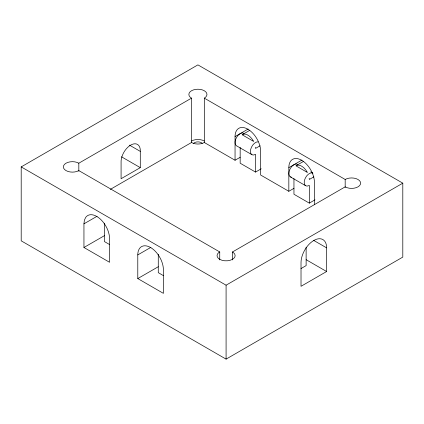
<?xml version="1.0" encoding="UTF-8"?>
<svg xmlns="http://www.w3.org/2000/svg" width="424" height="424" viewBox="0 0 424 424"><rect width="100%" height="100%" fill="white"/><g stroke="black" fill="none" stroke-linecap="round" stroke-linejoin="round"><path stroke-width="0.64" d="M326.623 271.514L326.634 247.865A18.11 10.462 -60 0 0 313.818 240.466A18.11 10.462 -60 0 0 301.019 262.647L301.024 286.306L326.623 271.514L306.128 259.689M83.947 223.83L84.381 220.252L85.664 217.427A18.11 10.457 60 0 1 100.064 218.853A18.11 10.457 60 0 1 109.556 238.617L109.556 262.276L83.947 247.489L83.947 223.83L97.038 216.272M242.422 134.572L242.184 134.795L253.526 141.34L253.287 140.847A10.865 6.275 60 0 0 242.422 134.572L249.821 130.3M296.206 165.625L295.968 165.848L307.31 172.393L307.071 171.895A10.865 6.275 60 0 0 296.206 165.625L303.605 161.353M21.2 166.902L197.913 64.877L402.8 183.168L402.8 257.098L226.087 359.123L21.2 240.832L21.2 166.902L226.087 285.193L402.8 183.168M219.738 259.901L219.738 251.951L78.822 170.596A9.052 5.226 0 0 1 66.017 170.596A9.052 5.226 0 0 1 66.017 163.203A9.052 5.226 0 0 1 78.822 163.203L191.51 98.145A9.052 5.226 0 0 1 191.51 90.752A9.052 5.226 0 0 1 204.315 90.752A9.052 5.226 0 0 1 204.315 98.145L204.315 142.506L235.05 160.251L240.169 157.293M140.291 167.639L121.084 178.732L121.084 162.466A13.61 7.86 -60 0 1 130.687 145.093A13.61 7.86 -60 0 1 140.291 151.379L140.291 167.639L121.508 156.801M110.288 189.401L191.51 142.506A9.052 5.226 0 0 0 204.315 142.506M235.05 160.251L235.05 136.592L248.141 129.034M83.947 247.489L104.437 235.659M260.092 145.792L255.54 148.421L255.407 147.197M240.169 147.435L240.169 163.208L255.54 172.075L261.232 168.789M293.954 188.341L288.834 191.298L288.834 167.639L301.92 160.081M137.784 254.909A18.11 10.457 60 0 1 150.589 247.521A18.11 10.457 60 0 1 163.394 269.696L163.394 293.355L137.784 278.568L137.784 254.909L150.875 247.356M313.871 176.84L309.319 179.469L309.191 178.244M137.784 278.568L158.274 266.738M293.954 178.483L293.954 194.256L309.319 203.128L315.011 199.842M232.474 259.923L232.474 251.978L345.178 186.862A9.052 5.226 0 0 0 357.983 186.862A9.052 5.226 0 0 0 357.983 179.469A9.052 5.226 0 0 0 345.178 179.469L204.315 98.145M301.008 268.562L306.128 265.604L306.128 247.203M219.738 251.951L218.938 252.413A9.052 5.226 0 0 0 219.929 259.451A9.052 5.226 0 0 0 232.161 259.493A9.052 5.226 0 0 0 233.301 252.46L232.474 251.978M310.665 171.884L312.371 172.87M251.914 154.691L236.55 145.819A7.245 4.182 -60 0 1 236.55 137.456A7.245 4.182 -60 0 1 243.795 133.274M290.334 176.872L305.699 185.744M288.834 191.298L260.659 175.032L260.659 151.379A18.11 10.457 60 0 0 247.855 129.198A18.11 10.457 60 0 0 235.05 136.592M313.537 240.307L326.634 247.865M129.479 145.135L140.291 151.379M109.556 244.531L104.437 241.574L104.437 223.172M163.394 275.611L158.274 272.653L158.274 254.257M345.178 179.469L345.178 187.413M314.444 204.771L314.444 182.426A18.11 10.457 60 0 0 301.639 160.246A18.11 10.457 60 0 0 288.834 167.639M309.319 203.128L309.319 185.383A7.245 4.182 -60 0 1 304.591 179.94A7.245 4.182 -60 0 1 312.944 173.199M255.54 172.075L255.54 154.336A7.245 4.182 -60 0 1 250.589 149.746A7.245 4.182 -60 0 1 258.099 141.817M226.087 285.193L226.087 359.123M191.51 98.145L191.51 142.506M78.822 163.203L78.822 171.148M193.614 143.291A4.961 2.867 0 0 1 202.211 143.291M291.394 177.2A7.245 4.182 -60 0 1 289.889 169.346A7.245 4.182 -60 0 1 297.574 164.327M191.51 141.028A9.052 5.226 0 0 1 204.315 141.028"/></g></svg>
